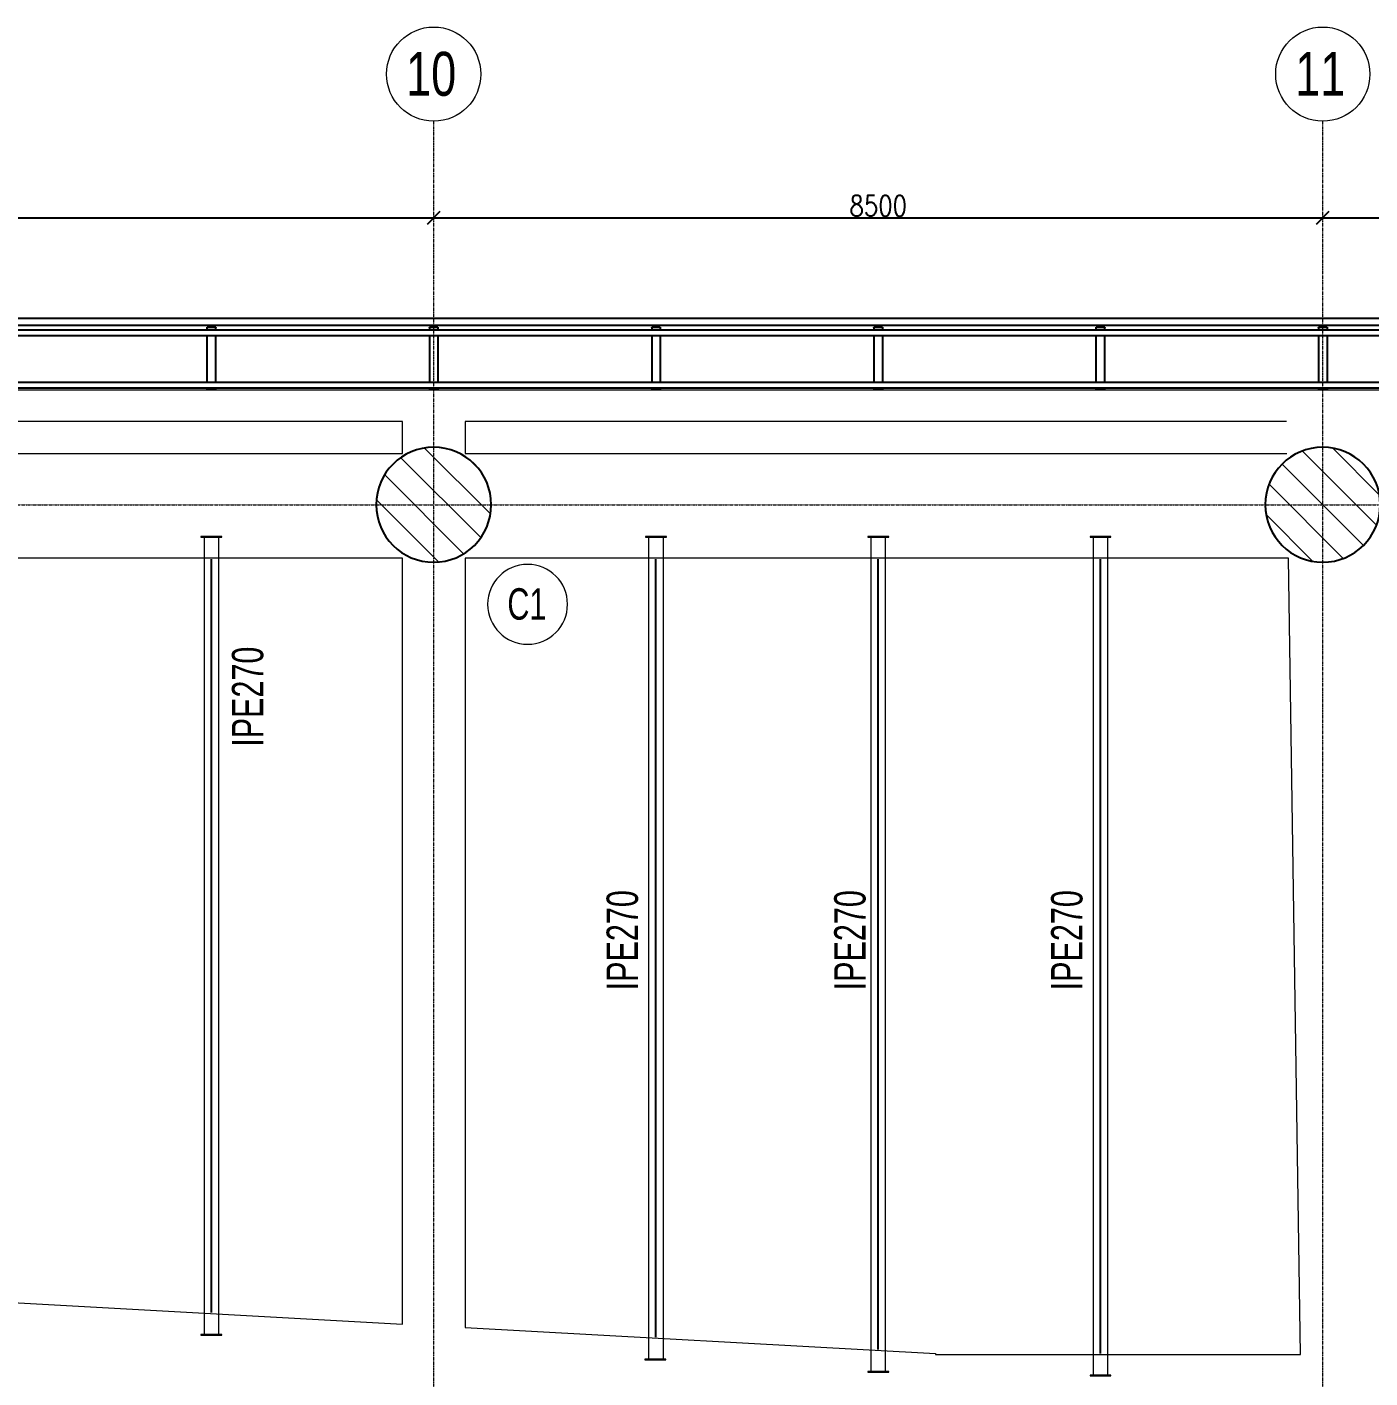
# Model space of a CAD drawing. Header units: millimetres. Extents: x -899 to 76352, y -21218 to 30068.
# Drawn here: x 25758 to 38598, y 17150 to 30068 of the extents above; entities that cross this region are included whole.
import ezdxf

# ---------------------------------------------------------------- set-up
doc = ezdxf.new("R2010")
doc.units = ezdxf.units.MM
doc.header["$LTSCALE"] = 0.9
doc.linetypes.add('Grid Line', pattern=[3.33375, 1.905, -0.47625, 0.47625, -0.47625])
for name, color, linetype, lineweight in [('0-2', 250, 'Continuous', 5), ('A_ALMA', 255, 'Continuous', 5), ('E_COLUMNAS', 1, 'Continuous', 18), ('E_COLUMNAS-3', 1, 'Continuous', 35), ('E_COLUMNAS-4', 1, 'Continuous', 25), ('E_EJES', 8, 'Continuous', 9), ('E_EJES-1', 8, 'Grid Line', 9), ('E_TEXTO', 3, 'Continuous', 9), ('E_VIGAS', 5, 'Continuous', 9), ('E_VIGAS-1', 5, 'Continuous', 25), ('E_VIGAS-2', 10, 'Continuous', 25), ('VIGAS_HCB', 253, 'Continuous', 15)]:
    doc.layers.add(name, color=color, linetype=linetype, lineweight=lineweight)
doc.layers.add('COTAS', color=8, linetype='Continuous')
doc.styles.add('Arial Narrow', font='', dxfattribs={"width": 0.85, "height": 0.3})
doc.styles.add('CNI_COTAS', font='romans.shx', dxfattribs={"width": 0.8})
doc.styles.add('Swis721 LtCn BT', font='swisscl.ttf', dxfattribs={"height": 0.42})
doc.styles.get('Arial Narrow').set_extended_font_data('Arial Narrow')
doc.dimstyles.new('1.5', dxfattribs={"dimscale": 0, "dimtxt": 200, "dimasz": 120, "dimexe": 4, "dimexo": 4, "dimgap": 15, "dimtad": 1, "dimdec": 0, "dimzin": 4, "dimdsep": 46, "dimtxsty": 'CNI_COTAS', "dimblk": 'OBLIQUE', "dimcen": -0.09, "dimclrd": 256, "dimclrt": 3, "dimadec": 0, "dimazin": 0, "dimtfac": 1, "dimtdec": 0, "dimtmove": 2, "dimatfit": 0, "dimldrblk": 'OBLIQUE', "dimfxl": 0.05, "dimtolj": 1, "dimtzin": 0, "dimarcsym": 0})

# ---------------------------------------------------------------- blocks, each defined once
blk = doc.blocks.new('EST_SFM_VIGA-METALICA-SECCION-C - EST_SFM_VIGA-METALICA-UPN160-1604346-PLANTA TIPO PISO 18 A PISO 23')
at = {"layer": 'E_VIGAS-1'}
for p, q in [((30.11, 0.018), (-30.277, 0.018)), ((-30.272, -0.047), (30.104, -0.047))]:
    blk.add_line(p, q, dxfattribs=at)
blk = doc.blocks.new('EST_SFM_VIGA-METALICA-SECCION-C - EST_SFM_VIGA-METALICA-UPN100-1526554-PLANTA TIPO PISO 18 A PISO 23')
at = {"layer": 'E_VIGAS-2'}
for p, q in [((34.942, 0.018), (-34.929, 0.018)), ((-34.929, -0.032), (34.942, -0.032))]:
    blk.add_line(p, q, dxfattribs=at)
blk = doc.blocks.new('EST_SFM_VIGA-METALICA-SECCION-C - EST_SFM_VIGA-METALICA-UPN100-1526616-PLANTA TIPO PISO 18 A PISO 23')
at = {"layer": 'E_VIGAS-2'}
for p, q in [((34.044, 0.032), (-34.827, 0.032)), ((-34.827, -0.018), (34.044, -0.018))]:
    blk.add_line(p, q, dxfattribs=at)
blk = doc.blocks.new('DCTIB_CNI_EST_MOD-1A-FAC_0001_rvt-2-PLANTA TIPO PISO 18 A PISO 23')
at = {"layer": 'E_VIGAS-1'}
for p, q in [((-50.828, 167.859), (-50.8, 167.859)), ((-50.828, 167.858), (-50.828, 167.859)), ((-50.746, 167.858), (-50.828, 167.858)), ((-50.828, 167.83), (-50.828, 167.858)), ((-50.79, 167.864), (-50.79, 167.878)), ((-50.79, 167.859), (-50.79, 167.864)), ((-50.785, 167.878), (-50.785, 167.864)), ((-50.785, 167.864), (-50.785, 167.859)), ((-50.774, 167.859), (-50.746, 167.859)), ((-50.746, 167.859), (-50.746, 167.858)), ((-50.746, 167.83), (-50.746, 167.858)), ((-48.703, 167.858), (-48.703, 167.859)), ((-48.703, 167.859), (-48.676, 167.859)), ((-48.621, 167.858), (-48.703, 167.858)), ((-48.703, 167.858), (-48.703, 167.83)), ((-48.665, 167.864), (-48.665, 167.878)), ((-48.665, 167.859), (-48.665, 167.864)), ((-48.66, 167.878), (-48.66, 167.864)), ((-48.66, 167.864), (-48.66, 167.859)), ((-48.649, 167.859), (-48.621, 167.859)), ((-48.621, 167.859), (-48.621, 167.858)), ((-48.621, 167.858), (-48.621, 167.83)), ((-46.578, 167.858), (-46.578, 167.859)), ((-46.578, 167.859), (-46.55, 167.859)), ((-46.496, 167.858), (-46.578, 167.858)), ((-46.578, 167.858), (-46.578, 167.83)), ((-46.54, 167.864), (-46.54, 167.878)), ((-46.54, 167.859), (-46.54, 167.864)), ((-46.535, 167.878), (-46.535, 167.864)), ((-46.535, 167.864), (-46.535, 167.859)), ((-46.524, 167.859), (-46.496, 167.859)), ((-46.496, 167.859), (-46.496, 167.858)), ((-46.496, 167.858), (-46.496, 167.83)), ((-44.453, 167.858), (-44.453, 167.859)), ((-44.453, 167.859), (-44.425, 167.859)), ((-44.371, 167.858), (-44.453, 167.858)), ((-44.453, 167.858), (-44.453, 167.83)), ((-44.415, 167.864), (-44.415, 167.878)), ((-44.415, 167.859), (-44.415, 167.864)), ((-44.41, 167.878), (-44.41, 167.864)), ((-44.41, 167.864), (-44.41, 167.859)), ((-44.399, 167.859), (-44.371, 167.859)), ((-44.371, 167.859), (-44.371, 167.858)), ((-44.371, 167.858), (-44.371, 167.83)), ((-42.328, 167.859), (-42.3, 167.859)), ((-42.328, 167.858), (-42.328, 167.859)), ((-42.246, 167.858), (-42.328, 167.858)), ((-42.328, 167.83), (-42.328, 167.858)), ((-42.29, 167.864), (-42.29, 167.878)), ((-42.29, 167.859), (-42.29, 167.864)), ((-42.285, 167.878), (-42.285, 167.864)), ((-42.285, 167.864), (-42.285, 167.859)), ((-42.274, 167.859), (-42.246, 167.859)), ((-42.246, 167.859), (-42.246, 167.858)), ((-42.246, 167.83), (-42.246, 167.858)), ((-40.203, 167.858), (-40.203, 167.859)), ((-40.203, 167.859), (-40.176, 167.859)), ((-40.121, 167.858), (-40.203, 167.858)), ((-40.203, 167.858), (-40.203, 167.83)), ((-40.165, 167.864), (-40.165, 167.878)), ((-40.165, 167.859), (-40.165, 167.864)), ((-40.16, 167.878), (-40.16, 167.864)), ((-40.16, 167.864), (-40.16, 167.859)), ((-40.149, 167.859), (-40.121, 167.859)), ((-40.121, 167.859), (-40.121, 167.858)), ((-40.121, 167.858), (-40.121, 167.83)), ((-50.828, 167.33), (-50.828, 167.78)), ((-50.746, 167.33), (-50.746, 167.78)), ((-48.703, 167.78), (-48.703, 167.33)), ((-48.621, 167.78), (-48.621, 167.33)), ((-46.578, 167.78), (-46.578, 167.33)), ((-46.496, 167.78), (-46.496, 167.33)), ((-44.453, 167.78), (-44.453, 167.33)), ((-44.371, 167.78), (-44.371, 167.33)), ((-42.328, 167.33), (-42.328, 167.78)), ((-42.246, 167.33), (-42.246, 167.78)), ((-40.203, 167.78), (-40.203, 167.33)), ((-40.121, 167.78), (-40.121, 167.33)), ((-50.828, 167.263), (-50.828, 167.28)), ((-50.746, 167.263), (-50.828, 167.263)), ((-50.746, 167.263), (-50.746, 167.28)), ((-48.703, 167.28), (-48.703, 167.263)), ((-48.621, 167.263), (-48.703, 167.263)), ((-48.621, 167.28), (-48.621, 167.263)), ((-46.578, 167.28), (-46.578, 167.263)), ((-46.496, 167.263), (-46.578, 167.263)), ((-46.496, 167.28), (-46.496, 167.263)), ((-44.453, 167.28), (-44.453, 167.263)), ((-44.371, 167.263), (-44.453, 167.263)), ((-44.371, 167.28), (-44.371, 167.263)), ((-42.328, 167.263), (-42.328, 167.28)), ((-42.246, 167.263), (-42.328, 167.263)), ((-42.246, 167.263), (-42.246, 167.28)), ((-40.203, 167.28), (-40.203, 167.263)), ((-40.121, 167.263), (-40.203, 167.263)), ((-40.121, 167.28), (-40.121, 167.263))]:
    blk.add_line(p, q, dxfattribs=at)
for points, knots in [([(-50.79, 167.864), (-50.79, 167.863), (-50.79, 167.862), (-50.792, 167.86), (-50.793, 167.86), (-50.795, 167.859), (-50.796, 167.859), (-50.797, 167.859), (-50.799, 167.859), (-50.8, 167.859)], [0, 0, 0, 0, 0.285714, 0.428571, 0.571429, 0.678571, 0.732143, 0.785714, 1, 1, 1, 1]), ([(-50.8, 167.859), (-50.799, 167.859), (-50.798, 167.859), (-50.795, 167.859), (-50.793, 167.86), (-50.791, 167.86), (-50.79, 167.862), (-50.79, 167.863), (-50.79, 167.864)], [0, 0, 0, 0, 0.142857, 0.285714, 0.428571, 0.571429, 0.785714, 1, 1, 1, 1]), ([(-50.785, 167.864), (-50.785, 167.863), (-50.784, 167.862), (-50.783, 167.86), (-50.781, 167.86), (-50.78, 167.859), (-50.779, 167.859), (-50.777, 167.859), (-50.775, 167.859), (-50.774, 167.859)], [0, 0, 0, 0, 0.285714, 0.428571, 0.571429, 0.678571, 0.732143, 0.785714, 1, 1, 1, 1]), ([(-50.774, 167.859), (-50.775, 167.859), (-50.776, 167.859), (-50.779, 167.859), (-50.781, 167.86), (-50.783, 167.86), (-50.784, 167.862), (-50.785, 167.863), (-50.785, 167.864)], [0, 0, 0, 0, 0.142857, 0.285714, 0.428571, 0.571429, 0.785714, 1, 1, 1, 1]), ([(-48.676, 167.859), (-48.675, 167.859), (-48.673, 167.859), (-48.671, 167.859), (-48.668, 167.86), (-48.667, 167.86), (-48.665, 167.862), (-48.665, 167.863), (-48.665, 167.864)], [0, 0, 0, 0, 0.142857, 0.285714, 0.428571, 0.571429, 0.785714, 1, 1, 1, 1]), ([(-48.665, 167.864), (-48.665, 167.863), (-48.665, 167.862), (-48.667, 167.86), (-48.668, 167.86), (-48.67, 167.859), (-48.671, 167.859), (-48.673, 167.859), (-48.674, 167.859), (-48.676, 167.859)], [0, 0, 0, 0, 0.285714, 0.428571, 0.571429, 0.678571, 0.732143, 0.785714, 1, 1, 1, 1]), ([(-48.649, 167.859), (-48.65, 167.859), (-48.652, 167.859), (-48.654, 167.859), (-48.656, 167.86), (-48.658, 167.86), (-48.66, 167.862), (-48.66, 167.863), (-48.66, 167.864)], [0, 0, 0, 0, 0.142857, 0.285714, 0.428571, 0.571429, 0.785714, 1, 1, 1, 1]), ([(-48.66, 167.864), (-48.66, 167.863), (-48.659, 167.862), (-48.658, 167.86), (-48.656, 167.86), (-48.655, 167.859), (-48.654, 167.859), (-48.652, 167.859), (-48.65, 167.859), (-48.649, 167.859)], [0, 0, 0, 0, 0.285714, 0.428571, 0.571429, 0.678571, 0.732143, 0.785714, 1, 1, 1, 1]), ([(-46.55, 167.859), (-46.549, 167.859), (-46.548, 167.859), (-46.545, 167.859), (-46.543, 167.86), (-46.541, 167.86), (-46.54, 167.862), (-46.54, 167.863), (-46.54, 167.864)], [0, 0, 0, 0, 0.142857, 0.285714, 0.428571, 0.571429, 0.785714, 1, 1, 1, 1]), ([(-46.54, 167.864), (-46.54, 167.863), (-46.54, 167.862), (-46.542, 167.86), (-46.543, 167.86), (-46.545, 167.859), (-46.546, 167.859), (-46.547, 167.859), (-46.549, 167.859), (-46.55, 167.859)], [0, 0, 0, 0, 0.285714, 0.428571, 0.571429, 0.678571, 0.732143, 0.785714, 1, 1, 1, 1]), ([(-46.524, 167.859), (-46.525, 167.859), (-46.526, 167.859), (-46.529, 167.859), (-46.531, 167.86), (-46.533, 167.86), (-46.534, 167.862), (-46.535, 167.863), (-46.535, 167.864)], [0, 0, 0, 0, 0.142857, 0.285714, 0.428571, 0.571429, 0.785714, 1, 1, 1, 1]), ([(-46.535, 167.864), (-46.535, 167.863), (-46.534, 167.862), (-46.533, 167.86), (-46.531, 167.86), (-46.53, 167.859), (-46.529, 167.859), (-46.527, 167.859), (-46.525, 167.859), (-46.524, 167.859)], [0, 0, 0, 0, 0.285714, 0.428571, 0.571429, 0.678571, 0.732143, 0.785714, 1, 1, 1, 1]), ([(-44.425, 167.859), (-44.424, 167.859), (-44.423, 167.859), (-44.42, 167.859), (-44.418, 167.86), (-44.416, 167.86), (-44.415, 167.862), (-44.415, 167.863), (-44.415, 167.864)], [0, 0, 0, 0, 0.142857, 0.285714, 0.428571, 0.571429, 0.785714, 1, 1, 1, 1]), ([(-44.415, 167.864), (-44.415, 167.863), (-44.415, 167.862), (-44.417, 167.86), (-44.418, 167.86), (-44.42, 167.859), (-44.421, 167.859), (-44.422, 167.859), (-44.424, 167.859), (-44.425, 167.859)], [0, 0, 0, 0, 0.285714, 0.428571, 0.571429, 0.678571, 0.732143, 0.785714, 1, 1, 1, 1]), ([(-44.399, 167.859), (-44.4, 167.859), (-44.401, 167.859), (-44.404, 167.859), (-44.406, 167.86), (-44.408, 167.86), (-44.409, 167.862), (-44.41, 167.863), (-44.41, 167.864)], [0, 0, 0, 0, 0.142857, 0.285714, 0.428571, 0.571429, 0.785714, 1, 1, 1, 1]), ([(-44.41, 167.864), (-44.41, 167.863), (-44.409, 167.862), (-44.408, 167.86), (-44.406, 167.86), (-44.405, 167.859), (-44.404, 167.859), (-44.402, 167.859), (-44.4, 167.859), (-44.399, 167.859)], [0, 0, 0, 0, 0.285714, 0.428571, 0.571429, 0.678571, 0.732143, 0.785714, 1, 1, 1, 1]), ([(-42.29, 167.864), (-42.29, 167.863), (-42.29, 167.862), (-42.292, 167.86), (-42.293, 167.86), (-42.295, 167.859), (-42.296, 167.859), (-42.297, 167.859), (-42.299, 167.859), (-42.3, 167.859)], [0, 0, 0, 0, 0.285714, 0.428571, 0.571429, 0.678571, 0.732143, 0.785714, 1, 1, 1, 1]), ([(-42.3, 167.859), (-42.299, 167.859), (-42.298, 167.859), (-42.295, 167.859), (-42.293, 167.86), (-42.291, 167.86), (-42.29, 167.862), (-42.29, 167.863), (-42.29, 167.864)], [0, 0, 0, 0, 0.142857, 0.285714, 0.428571, 0.571429, 0.785714, 1, 1, 1, 1]), ([(-42.285, 167.864), (-42.285, 167.863), (-42.284, 167.862), (-42.283, 167.86), (-42.281, 167.86), (-42.28, 167.859), (-42.279, 167.859), (-42.277, 167.859), (-42.275, 167.859), (-42.274, 167.859)], [0, 0, 0, 0, 0.285714, 0.428571, 0.571429, 0.678571, 0.732143, 0.785714, 1, 1, 1, 1]), ([(-42.274, 167.859), (-42.275, 167.859), (-42.276, 167.859), (-42.279, 167.859), (-42.281, 167.86), (-42.283, 167.86), (-42.284, 167.862), (-42.285, 167.863), (-42.285, 167.864)], [0, 0, 0, 0, 0.142857, 0.285714, 0.428571, 0.571429, 0.785714, 1, 1, 1, 1]), ([(-40.176, 167.859), (-40.175, 167.859), (-40.173, 167.859), (-40.171, 167.859), (-40.168, 167.86), (-40.167, 167.86), (-40.165, 167.862), (-40.165, 167.863), (-40.165, 167.864)], [0, 0, 0, 0, 0.142857, 0.285714, 0.428571, 0.571429, 0.785714, 1, 1, 1, 1]), ([(-40.165, 167.864), (-40.165, 167.863), (-40.165, 167.862), (-40.167, 167.86), (-40.168, 167.86), (-40.17, 167.859), (-40.171, 167.859), (-40.173, 167.859), (-40.174, 167.859), (-40.176, 167.859)], [0, 0, 0, 0, 0.285714, 0.428571, 0.571429, 0.678571, 0.732143, 0.785714, 1, 1, 1, 1]), ([(-40.149, 167.859), (-40.15, 167.859), (-40.152, 167.859), (-40.154, 167.859), (-40.156, 167.86), (-40.158, 167.86), (-40.16, 167.862), (-40.16, 167.863), (-40.16, 167.864)], [0, 0, 0, 0, 0.142857, 0.285714, 0.428571, 0.571429, 0.785714, 1, 1, 1, 1]), ([(-40.16, 167.864), (-40.16, 167.863), (-40.159, 167.862), (-40.158, 167.86), (-40.156, 167.86), (-40.155, 167.859), (-40.154, 167.859), (-40.152, 167.859), (-40.15, 167.859), (-40.149, 167.859)], [0, 0, 0, 0, 0.285714, 0.428571, 0.571429, 0.678571, 0.732143, 0.785714, 1, 1, 1, 1])]:
    blk.add_open_spline(points, degree=3, knots=knots, dxfattribs=at)
for name, p in [('EST_SFM_VIGA-METALICA-SECCION-C - EST_SFM_VIGA-METALICA-UPN160-1604346-PLANTA TIPO PISO 18 A PISO 23', (-40.081, 167.925)), ('EST_SFM_VIGA-METALICA-SECCION-C - EST_SFM_VIGA-METALICA-UPN100-1526554-PLANTA TIPO PISO 18 A PISO 23', (-40.169, 167.812)), ('EST_SFM_VIGA-METALICA-SECCION-C - EST_SFM_VIGA-METALICA-UPN100-1526616-PLANTA TIPO PISO 18 A PISO 23', (-39.77, 167.298))]:
    blk.add_blockref(name, p, dxfattribs=at)
blk = doc.blocks.new('Grid - CNI_NOMBRE EJES-372759-PLANTA TIPO PISO 18 A PISO 23')
at = {"layer": 'E_EJES'}
blk.add_circle((0, 0), 0.003, dxfattribs=at)
blk = doc.blocks.new('CNI_TAG COLUMNAS CONCRETO MARCA - CNI_COLUMNA CONCRETO-582370-PLANTA TIPO PISO 18 A PISO 23')
at = {"layer": 'E_TEXTO'}
for start, end in [(360, 180), (180, 360)]:
    blk.add_arc((0.000261, -0.000148), 0.002545, start, end, dxfattribs=at)
blk = doc.blocks.new('EST_SCM_COLUMNA-SECCION-CIRCULAR - EST_SCM_COLUMNA-CONCRETO-CIRCULAR_Ø_110cm-V19-_58_00m_N_E_-NIVEL-15 DOC')
at = {"layer": 'E_COLUMNAS'}
h = blk.add_hatch(dxfattribs=at)
h.set_pattern_fill('FP_18', color=256, style=0, pattern_type=2)
h.set_pattern_definition([(135, (48.662, -166.162), (-0.15909903, -0.15909903), [])])
h.paths.add_polyline_path([(0.041, -0.548), (0.122, -0.536), (0.201, -0.512), (0.275, -0.476), (0.343, -0.43), (0.403, -0.374), (0.454, -0.31), (0.496, -0.239), (0.526, -0.162), (0.544, -0.082), (0.55, 0), (0.544, 0.082), (0.526, 0.162), (0.496, 0.239), (0.454, 0.31), (0.402, 0.375), (0.343, 0.43), (0.275, 0.476), (0.201, 0.512), (0.122, 0.536), (0.041, 0.548), (-0.041, 0.548), (-0.122, 0.536), (-0.201, 0.512), (-0.275, 0.476), (-0.343, 0.43), (-0.403, 0.374), (-0.454, 0.31), (-0.496, 0.239), (-0.526, 0.162), (-0.544, 0.082), (-0.55, 0), (-0.544, -0.082), (-0.526, -0.162), (-0.496, -0.239), (-0.454, -0.31), (-0.403, -0.374), (-0.343, -0.43), (-0.275, -0.476), (-0.201, -0.512), (-0.122, -0.536), (-0.041, -0.548)])
at = {"layer": 'E_COLUMNAS-4'}
for start, end in [(0, 180), (180, 0)]:
    blk.add_arc((0, 0), 0.55, start, end, dxfattribs=at)
blk = doc.blocks.new('EST_SCM_COLUMNA-SECCION-CIRCULAR - EST_SCM_COLUMNA-CONCRETO-CIRCULAR_Ø_110cm-V20-_58_00m_N_E_-NIVEL-15 DOC')
at = {"layer": 'E_COLUMNAS'}
h = blk.add_hatch(dxfattribs=at)
h.set_pattern_fill('FP_19', color=256, style=0, pattern_type=2)
h.set_pattern_definition([(135, (40.162, -166.162), (-0.15909903, -0.15909903), [])])
h.paths.add_polyline_path([(-0.041, -0.548), (0.041, -0.548), (0.122, -0.536), (0.201, -0.512), (0.275, -0.476), (0.343, -0.43), (0.403, -0.374), (0.454, -0.31), (0.496, -0.239), (0.526, -0.162), (0.544, -0.082), (0.55, 0), (0.544, 0.082), (0.526, 0.162), (0.496, 0.239), (0.454, 0.31), (0.402, 0.375), (0.343, 0.43), (0.275, 0.476), (0.201, 0.512), (0.122, 0.536), (0.041, 0.548), (-0.041, 0.548), (-0.122, 0.536), (-0.201, 0.512), (-0.275, 0.476), (-0.343, 0.43), (-0.403, 0.374), (-0.454, 0.31), (-0.496, 0.239), (-0.526, 0.162), (-0.544, 0.082), (-0.55, 0), (-0.544, -0.082), (-0.526, -0.162), (-0.496, -0.239), (-0.454, -0.31), (-0.403, -0.374), (-0.343, -0.43), (-0.275, -0.476), (-0.201, -0.512), (-0.122, -0.536), (-0.088, -0.541)])
at = {"layer": 'E_COLUMNAS-4'}
for start, end in [(0, 180), (180, 0)]:
    blk.add_arc((0, 0), 0.55, start, end, dxfattribs=at)
blk = doc.blocks.new('_Oblique')
at = {"color": 0, "linetype": 'ByBlock', "lineweight": -2}
blk.add_line((-0.5, -0.5), (0.5, 0.5), dxfattribs=at)
blk = doc.blocks.new('*D987')
at = {"layer": 'COTAS', "lineweight": -2, "transparency": 16777216}
blk.add_line((21146, 28243), (29646, 28243), dxfattribs=at)
at = {"layer": 'Defpoints', "color": 0, "transparency": 16777216}
for p in [(21146, 28243), (29646, 28243), (29646, 28243)]:
    blk.add_point(p, dxfattribs=at)
at = {"layer": 'COTAS', "lineweight": -2, "transparency": 16777216, "xscale": 120, "yscale": 120, "zscale": 120, "rotation": 180}
blk.add_blockref('_Oblique', (21146, 28243), dxfattribs=at)
at = {"layer": 'COTAS', "lineweight": -2, "transparency": 16777216, "xscale": 120, "yscale": 120, "zscale": 120}
blk.add_blockref('_Oblique', (29646, 28243), dxfattribs=at)
at = {"layer": 'COTAS', "color": 3, "transparency": 16777216, "insert": (25396, 28358), "char_height": 200, "attachment_point": 5, "style": 'CNI_COTAS'}
blk.add_mtext('\\A1;8500', dxfattribs=at)
blk = doc.blocks.new('*D988')
at = {"layer": 'COTAS', "lineweight": -2, "transparency": 16777216}
blk.add_line((29646, 28243), (38146, 28243), dxfattribs=at)
at = {"layer": 'Defpoints', "color": 0, "transparency": 16777216}
for p in [(29646, 28243), (38146, 28243), (38146, 28243)]:
    blk.add_point(p, dxfattribs=at)
at = {"layer": 'COTAS', "lineweight": -2, "transparency": 16777216, "xscale": 120, "yscale": 120, "zscale": 120, "rotation": 180}
blk.add_blockref('_Oblique', (29646, 28243), dxfattribs=at)
at = {"layer": 'COTAS', "lineweight": -2, "transparency": 16777216, "xscale": 120, "yscale": 120, "zscale": 120}
blk.add_blockref('_Oblique', (38146, 28243), dxfattribs=at)
at = {"layer": 'COTAS', "color": 3, "transparency": 16777216, "insert": (33896, 28358), "char_height": 200, "attachment_point": 5, "style": 'CNI_COTAS'}
blk.add_mtext('\\A1;8500', dxfattribs=at)
blk = doc.blocks.new('*D989')
at = {"layer": 'COTAS', "lineweight": -2, "transparency": 16777216}
blk.add_line((38146, 28243), (46646, 28243), dxfattribs=at)
at = {"layer": 'Defpoints', "color": 0, "transparency": 16777216}
for p in [(38146, 28243), (46646, 28243), (46646, 28243)]:
    blk.add_point(p, dxfattribs=at)
at = {"layer": 'COTAS', "lineweight": -2, "transparency": 16777216, "xscale": 120, "yscale": 120, "zscale": 120, "rotation": 180}
blk.add_blockref('_Oblique', (38146, 28243), dxfattribs=at)
at = {"layer": 'COTAS', "lineweight": -2, "transparency": 16777216, "xscale": 120, "yscale": 120, "zscale": 120}
blk.add_blockref('_Oblique', (46646, 28243), dxfattribs=at)
at = {"layer": 'COTAS', "color": 3, "transparency": 16777216, "insert": (42396, 28358), "char_height": 200, "attachment_point": 5, "style": 'CNI_COTAS'}
blk.add_mtext('\\A1;8500', dxfattribs=at)

msp = doc.modelspace()

# ---------------------------------------------------------------- linework, layer by layer
at = {"layer": 'A_ALMA'}
for p, q in [((27517.8, 17775.9), (27517.8, 24980)), ((27524.4, 17775.9), (27524.4, 24980)), ((31767.9, 17540.4), (31767.9, 24980)), ((31774.5, 17540.4), (31774.5, 24980)), ((33892.9, 17422.5), (33892.9, 24980)), ((33899.5, 17422.5), (33899.5, 24980)), ((36017.9, 17385.3), (36017.9, 24980.1)), ((36024.5, 17385.3), (36024.5, 24980.1))]:
    msp.add_line(p, q, dxfattribs=at)
at = {"layer": 'E_EJES-1'}
for p, q in [((29646.2, -4725), (29646.2, 29167.6)), ((38146.2, -4725), (38146.2, 29167.6)), ((0, 25500), (75451.7, 25500))]:
    msp.add_line(p, q, dxfattribs=at)
at = {"layer": 'E_VIGAS', "color": 30, "true_color": 0xf26722}
for points in [[(10247.2, 26595.9), (10247.2, -1095.9), (66047.4, -1095.8), (66047.3, 26595.9)], [(21593.2, 25990.1), (29347.2, 25990.1), (29347.2, 26295.9), (21601.9, 26295.9)], [(21564.7, 24990.1), (21368.2, 18106.6), (29347.2, 17664.9), (29347.2, 24990.1)], [(29947.2, 24990.1), (29947.2, 17631.7), (34445.4, 17382.7), (34445, 17375.2), (37934.8, 17375.2), (37819.2, 24990.1)]]:
    msp.add_lwpolyline(points, close=True, dxfattribs=at)
msp.add_lwpolyline([(37799.4, 26295.9), (29947.2, 26295.9), (29947.2, 25990.1), (37803.9, 25990.1)], dxfattribs=at)
at = {"layer": 'VIGAS_HCB', "color": 8}
for points in [[(27621.1, 25196), (27421.1, 25196), (27421.1, 25190), (27621.1, 25190)], [(31871.2, 25196), (31671.2, 25196), (31671.2, 25190), (31871.2, 25190)], [(33996.2, 25196), (33796.2, 25196), (33796.2, 25190), (33996.2, 25190)], [(36121.2, 25196.1), (35921.2, 25196.1), (35921.2, 25190.1), (36121.2, 25190.1)], [(27621.1, 17565.9), (27421.1, 17565.9), (27421.1, 17559.9), (27621.1, 17559.9)], [(31866.2, 17330.4), (31666.2, 17330.4), (31666.2, 17324.4), (31866.2, 17324.4)], [(33996.2, 17212.5), (33796.2, 17212.5), (33796.2, 17206.5), (33996.2, 17206.5)], [(36121.2, 17175.3), (35921.2, 17175.3), (35921.2, 17169.3), (36121.2, 17169.3)]]:
    msp.add_lwpolyline(points, close=True, dxfattribs=at)
at = {"layer": 'VIGAS_HCB'}
for points in [[(27453.6, 25190), (27588.6, 25190), (27588.6, 17565.9), (27453.6, 17565.9)], [(31703.7, 25190), (31838.7, 25190), (31838.7, 17330.4), (31703.7, 17330.4)], [(33828.7, 25190), (33963.7, 25190), (33963.7, 17212.5), (33828.7, 17212.5)], [(35953.7, 25190.1), (36088.7, 25190.1), (36088.7, 17175.3), (35953.7, 17175.3)]]:
    msp.add_lwpolyline(points, close=True, dxfattribs=at)

# ---------------------------------------------------------------- block references
at = {"layer": '0-2', "xscale": 999.9999999999983, "yscale": 999.9999999999983, "zscale": 999.9999999999983}
msp.add_blockref('DCTIB_CNI_EST_MOD-1A-FAC_0001_rvt-2-PLANTA TIPO PISO 18 A PISO 23', (78308.3, -140662.4), dxfattribs=at)
at = {"layer": 'E_COLUMNAS-3', "xscale": 1000, "yscale": 1000, "zscale": 1000}
for name, p in [('EST_SCM_COLUMNA-SECCION-CIRCULAR - EST_SCM_COLUMNA-CONCRETO-CIRCULAR_Ø_110cm-V19-_58_00m_N_E_-NIVEL-15 DOC', (29646.2, 25500)), ('EST_SCM_COLUMNA-SECCION-CIRCULAR - EST_SCM_COLUMNA-CONCRETO-CIRCULAR_Ø_110cm-V20-_58_00m_N_E_-NIVEL-15 DOC', (38146.2, 25500))]:
    msp.add_blockref(name, p, dxfattribs=at)
at = {"layer": 'E_EJES', "xscale": 149999.9999999996, "yscale": 149999.9999999996, "zscale": 149999.9999999996}
for p in [(29646.2, 29617.6), (38146.2, 29617.6)]:
    msp.add_blockref('Grid - CNI_NOMBRE EJES-372759-PLANTA TIPO PISO 18 A PISO 23', p, dxfattribs=at)
at = {"layer": 'E_TEXTO', "xscale": 149999.9999999996, "yscale": 149999.9999999996, "zscale": 149999.9999999996}
msp.add_blockref('CNI_TAG COLUMNAS CONCRETO MARCA - CNI_COLUMNA CONCRETO-582370-PLANTA TIPO PISO 18 A PISO 23', (30504.8, 24569.9), dxfattribs=at)

# ---------------------------------------------------------------- texts
at = {"layer": 'E_EJES', "char_height": 420, "width": 625.316, "attachment_point": 1, "style": 'Swis721 LtCn BT'}
for s, insert in [('10', (29382.8, 29830.2)), ('11', (37882.8, 29830.2))]:
    msp.add_mtext(s, dxfattribs=dict(at, insert=insert))
at = {"layer": 'E_TEXTO', "insert": (30350.6, 24701.1), "char_height": 300, "width": 459.968, "attachment_point": 1, "style": 'Arial Narrow'}
msp.add_mtext('C1', dxfattribs=at)
at = {"layer": 'E_TEXTO', "char_height": 300, "width": 1206.139, "attachment_point": 1, "rotation": 90, "style": 'Arial Narrow'}
for insert in [(27717.1, 23184.8), (31299.1, 20856.2), (33475.2, 20856.2), (35549.1, 20856.2)]:
    msp.add_mtext('IPE270', dxfattribs=dict(at, insert=insert))

# ---------------------------------------------------------------- dimensions: what is measured, and where the dimension line sits
at = {"layer": 'COTAS'}
for base, p1, p2, picture, middle in [((29646.2, 28243.1), (21146.2, 28243.1), (29646.2, 28243.1), '*D987', (25396.2, 28358.1)), ((38146, 28243.1), (29646.2, 28243.1), (38146, 28243.1), '*D988', (33896.1, 28358.1)), ((46646.2, 28243.1), (38146, 28243.1), (46646.2, 28243.1), '*D989', (42396.1, 28358.1))]:
    dim = msp.add_linear_dim(base=base, p1=p1, p2=p2, dimstyle='1.5', override={"dimscale": 1}, dxfattribs=at)
    dim.commit()
    dim.dimension.update_dxf_attribs({"geometry": picture, "text_midpoint": middle})

doc.saveas('drawing.dxf')
